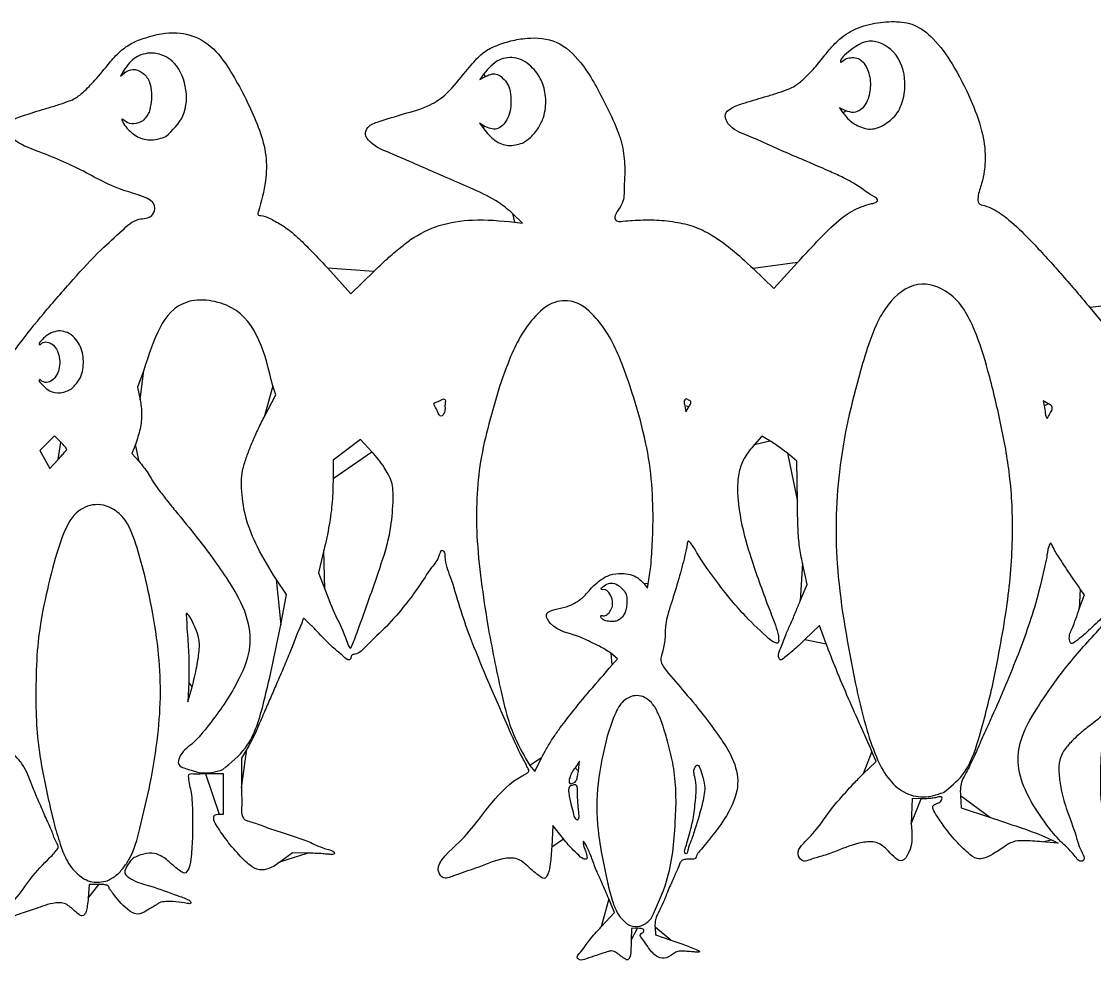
# Model space of a CAD drawing. Extents: x 0 to 2979, y 17 to 451.
# Drawn here: x 846.1 to 1323.8, y 30.1 to 448 of the extents above; entities that cross this region are included whole.
import ezdxf

# ---------------------------------------------------------------- set-up
doc = ezdxf.new("R2010")
doc.units = 0
doc.layers.add('Layer_1', color=7, linetype='CONTINUOUS')

msp = doc.modelspace()

# ---------------------------------------------------------------- linework, layer by layer
at = {"layer": 'Layer_1', "color": 7}
for points in [[(891.46184, 426.104704), (890.18112, 423.6), (891.90088, 425.133336)], [(1051.90016, 424.659832), (1050.1812, 422.245784), (1052.65088, 423.522896)], [(1213.07408, 408.298928), (1210.26296, 409.63948), (1211.84512, 407.419744)], [(1052.00488, 401.366624), (1050.05376, 402.73324), (1051.74864, 400.366624)], [(1229.25656, 401.514256), (1229.25656, 401.514264)], [(910.36192, 396.781888), (910.36448, 396.781888)], [(1069.07424, 393.895904), (1069.07424, 393.895904)], [(1065.6, 358.73176), (1069.2, 358.303064), (1064.73256, 362.593416)], [(1171.8136, 338.044664), (1181.06448, 329.113912), (1191.59368, 340.75696)], [(982.40784, 338.156096), (992.78032, 326.8), (1002.99016, 336.8128)], [(1321.77656, 320.676432), (1329.42328, 311.352856), (1338.98904, 322.676432)], [(900.57424, 292.8), (897.7584, 285.2), (898.92624, 279.6)], [(868.38144, 284.461424), (868.38144, 284.461424)], [(954.06808, 271.928048), (959.24368, 281.8558), (957.92504, 285.928048)], [(1143.08304, 279.525672), (1143.08304, 279.525672)], [(1303.26272, 277.835688), (1301.03064, 279.154224), (1301.36384, 276.977112)], [(1034.63032, 277), (1034.63032, 277)], [(1141.39344, 276.9466), (1141.79728, 274.2932), (1143.18928, 276.5466)], [(1304.24568, 274.058576), (1304.24568, 274.058576)], [(863.59496, 260.804888), (860.76824, 263.54468), (857.5168, 260.29328), (854.26544, 257.041888), (856.50656, 253.027792), (858.74768, 249.013696), (862.37384, 253.021248)], [(1179.2624, 261.40224), (1175.7248, 263.513312), (1172.38464, 259.717472)], [(896.79272, 259.787128), (895.2664, 255.77012), (898.44952, 252.153832)], [(1002.08456, 256.524352), (997.0292, 261.966344), (990.91456, 257.364136), (984.8, 252.761936), (984.8, 244.559976)], [(866.21088, 257.546952), (866.21088, 257.546952)], [(1191.56568, 234.4), (1191.334, 252.4), (1187.06696, 255.845592)], [(980.72248, 212.697184), (978.30168, 202.59436), (981.07456, 195.414456)], [(1192.83656, 190.166352), (1195.86496, 197.532704), (1193.83112, 206.966352)], [(961.55664, 179.483976), (963.9908, 192.967656), (959.4332, 199.883976)], [(1123.09728, 197.949168), (1124.73584, 195.866088), (1125.15392, 197.733184)], [(1317.00712, 186.643168), (1319.43704, 192.886336), (1317.51856, 195.438104)], [(1113.92056, 183.458664), (1113.92056, 183.458664)], [(995.84312, 177.035856), (995.84312, 177.035856)], [(1204.3656, 171.043864), (1201.32168, 179.287744), (1194.8608, 172.957)], [(924.81976, 164.94484), (924.81984, 164.94484)], [(1108.95208, 161.58348), (1111.38784, 164.366664), (1108.39992, 166.949504)], [(920.5416, 154), (920.11232, 145.2), (922.04024, 151.962824)], [(1085.27312, 132.852488), (1085.27312, 132.852488)], [(946.41144, 124.139904), (944.00136, 120.223064), (944.00136, 106.939688)], [(1072.46848, 116.864792), (1074.63432, 114.29088), (1077.59024, 120.27972)], [(1220.784, 113.155112), (1226.56584, 118.710248), (1224.75216, 123.155112)], [(935.68192, 115.125608), (935.68192, 115.125872)], [(1094.02832, 114.415304), (1094.5608, 118.800288), (1092.52144, 115.90316)], [(934.0472, 95.2), (936, 95.2), (936, 104.2), (936, 113.2), (927.95896, 113.2)], [(1092.54784, 109.42756), (1092.54792, 109.42756)], [(1246.7076, 102.121112), (1242.61528, 102.242224), (1242.16376, 90.921112)], [(1256.59784, 104.932368), (1256.59784, 104.932368)], [(1264.16336, 103.449472), (1264.4, 98.090008), (1277.01536, 93.946552)], [(1094.1184, 97), (1094.1184, 97)], [(1087.36816, 84.320832), (1082.63576, 90.203584), (1082.15752, 80.692008)], [(1145.99144, 88.859352), (1145.99144, 88.859352)], [(1304.696, 83.867056), (1307.6, 82.366464), (1300.4, 82.970328)], [(973.20136, 77.908592), (966.80136, 78.000024), (961.49976, 74.200024)], [(880.51544, 64), (876.23096, 64), (875.76816, 57.881288)], [(884.25904, 65.546408), (884.25904, 65.546408)], [(1104.22456, 45.199248), (1110.11456, 51.524568), (1107.56184, 57.562296)], [(1126.47776, 48.833344), (1126.47752, 48.833344)], [(1120.40232, 44.460024), (1117.60472, 44.400024), (1117.59112, 39.200024)], [(1128.14592, 44.926288), (1128.4, 41.520888), (1135.2, 39.222392)]]:
    msp.add_lwpolyline(points, close=True, dxfattribs=at)
for points, knots in [([(1191.59368, 340.75696), (1196.092764, 345.64943), (1203.389927, 353.584633), (1213.594122, 363.008922), (1220.875439, 365.995802), (1224.947982, 367.013229), (1226.354795, 367.424464), (1228.138403, 368.689579), (1222.713658, 371.592195), (1219.1904, 374.656335), (1212.397518, 378.340373), (1205.167263, 381.618214), (1196.87228, 385.292153), (1184.370021, 390.420635), (1172.301892, 396.26142), (1161.437267, 400.224887), (1158.572236, 406.590758), (1162.388675, 409.921217), (1168.357977, 411.936064), (1175.30449, 413.972119), (1181.849087, 415.854988), (1186.160229, 417.394073), (1190.332667, 419.042831), (1194.296285, 422.222745), (1198.81196, 426.751741), (1202.992365, 432.103628), (1207.075496, 437.121149), (1211.064334, 440.901057), (1216.696609, 444.773876), (1224.705237, 447.299391), (1234.329531, 448.316962), (1244.256728, 447.020106), (1253.226698, 439.813805), (1261.356608, 428.283061), (1268.460649, 414.342539), (1273.839583, 400.328852), (1275.76413, 387.597011), (1274.266151, 377.336286), (1271.926619, 371.304791), (1271.792344, 366.706261), (1276.964515, 365.69248), (1283.317548, 361.943976), (1293.233476, 353.07289), (1300.130469, 345.47728), (1304.3228, 340.860296)], [0, 0, 0, 0, 19.995381, 32.430944, 41.120834, 43.311109, 44.925382, 45.659675, 49.117951, 56.139429, 64.135578, 70.63246, 80.358043, 91.209239, 111.172955, 120.820825, 125.26046, 128.32731, 134.365518, 144.54474, 149.876039, 154.808729, 158.29036, 163.258675, 169.878408, 177.480872, 183.601745, 189.273577, 193.904261, 204.001756, 213.986284, 222.952628, 233.134616, 247.299405, 265.192432, 279.956341, 292.105142, 303.589921, 309.985473, 312.589651, 315.339108, 323.592753, 335.709452, 354.490794, 354.490794, 354.490794, 354.490794]), ([(745.562168, 347.451512), (743.204561, 349.405433), (737.47578, 354.153293), (724.571547, 360.264584), (708.600175, 366.903571), (693.18682, 373.588666), (683.350813, 377.946597), (678.389936, 382.90494), (680.669911, 387.31639), (686.96442, 389.354789), (694.254044, 391.840529), (701.978819, 394.21679), (707.268702, 396.176996), (711.410798, 397.834006), (714.853744, 400.78918), (719.734225, 406.298615), (725.247753, 413.021305), (731.30238, 419.672016), (738.025954, 423.450567), (746.329278, 425.656286), (755.67457, 426.684766), (765.222326, 424.502868), (773.449695, 418.071841), (780.085581, 407.766862), (786.991992, 395.446422), (791.530999, 384.6323), (794.089917, 376.823652), (794.817352, 371.42219), (794.755432, 365.564871), (794.814538, 359.702116), (793.958537, 354.151194), (792.321438, 349.687736), (790.778328, 345.663964), (789.98027, 342.881796), (788.657224, 340.458837), (791.468309, 337.269288), (794.936192, 332.346018), (801.164251, 325.299671), (808.084449, 317.262616), (814.810369, 309.419725), (820.45924, 302.901794), (824.688382, 297.685881), (827.633922, 295.081043), (829.281983, 292.516008), (830.899539, 293.162014), (832.497498, 293.633971), (834.937079, 294.554399), (838.015225, 295.88666), (841.408978, 299.500306), (847.038477, 307.172203), (856.371212, 318.769826), (868.6288, 332.714602), (880.051015, 345.414935), (889.975611, 353.976746), (896.805732, 360.770698), (903.939983, 360.140657), (907.540191, 368.640685), (887.861039, 372.861817), (873.660342, 382.141846), (854.70477, 389.754226), (843.080527, 394.150333), (838.352977, 400.297363), (841.777532, 404.365386), (847.960823, 406.483393), (855.020617, 408.735052), (861.740674, 410.683219), (865.991301, 412.15052), (870.085099, 413.625337), (874.170608, 417.003298), (879.390977, 422.362531), (884.555534, 428.75345), (889.617615, 434.697155), (895.19613, 438.61073), (903.646363, 441.721686), (914.413377, 444.012396), (927.353425, 440.444209), (935.704378, 431.637731), (941.971712, 421.256529), (947.407095, 410.801528), (952.217846, 399.734911), (955.384106, 388.553904), (955.068592, 376.078756), (952.804735, 367.944197), (951.54008, 363.4)], [0, 0, 0, 0, 9.159233, 22.256148, 42.4713, 61.435976, 71.76759, 76.311155, 79.276655, 84.707315, 95.439243, 102.751774, 108.847042, 112.422453, 116.01808, 122.307039, 134.515616, 142.157564, 149.078277, 157.290562, 167.818201, 177.027011, 185.856769, 198.376873, 213.518315, 228.253849, 233.481223, 238.108689, 244.522403, 251.042617, 255.679894, 261.264374, 265.297924, 268.504074, 270.188816, 272.880436, 279.517575, 289.449753, 300.474281, 311.561211, 320.310355, 326.58108, 331.173272, 333.104339, 334.056347, 335.917398, 338.289184, 341.812282, 345.867244, 352.898792, 370.477805, 390.399281, 408.730057, 421.369827, 430.277894, 436.292799, 439.605672, 453.516592, 477.0703, 499.987098, 511.271391, 515.934174, 519.118014, 525.148365, 535.697553, 541.280951, 546.133429, 549.213072, 554.248474, 561.790252, 571.708293, 578.884731, 585.128625, 591.875174, 605.83172, 617.437229, 630.353702, 641.070879, 653.903513, 665.635924, 677.277214, 688.430535, 702.546914, 702.546914, 702.546914, 702.546914]), ([(1064.73256, 362.593416), (1062.637239, 364.331504), (1057.493731, 368.598089), (1045.509993, 374.222629), (1029.429286, 380.962258), (1013.816248, 388.046519), (1002.862095, 392.34567), (998.491493, 397.459131), (1000.504175, 401.97764), (1007.288426, 404.05315), (1016.306088, 407.056022), (1027.110611, 409.738933), (1036.728562, 416.401851), (1042.059238, 423.626434), (1046.692305, 429.13163), (1049.266975, 431.907341), (1052.38243, 434.935091), (1057.325127, 437.331673), (1063.894579, 439.492782), (1073.005767, 441.10992), (1085.128534, 440.081883), (1097.338021, 428.323966), (1102.665536, 417.881428), (1105.87016, 411.6)], [0, 0, 0, 0, 8.141592, 19.985644, 39.400846, 60.670723, 71.040078, 75.26673, 78.420097, 83.972604, 95.435071, 107.629037, 116.842523, 129.88738, 134.354901, 138.433415, 141.253216, 147.326403, 154.641396, 161.983717, 175.129141, 189.16312, 210.348199, 210.348199, 210.348199, 210.348199]), ([(1229.25656, 401.514264), (1231.280854, 402.807456), (1235.456068, 405.474734), (1238.854131, 412.762808), (1240.099555, 422.858538), (1236.504682, 434.826386), (1222.871345, 441.758371), (1214.641909, 434.945423), (1210.91241, 431.429922), (1210.51314, 429.229353), (1212.706089, 431.409721), (1214.492779, 431.860165), (1217.340484, 432.043884), (1220.897867, 430.516005), (1223.597163, 425.489273), (1224.42263, 418.791376), (1223.048331, 412.636737), (1220.127931, 408.680816), (1216.490632, 407.068087), (1214.243713, 407.877558), (1213.07408, 408.298928)], [0, 0, 0, 0, 7.080157, 14.603202, 23.082399, 37.492522, 49.303583, 62.036111, 64.960724, 65.574895, 67.330467, 70.010742, 72.661527, 75.28597, 81.282742, 88.490676, 95.444318, 99.57383, 102.890288, 106.491039, 106.491039, 106.491039, 106.491039]), ([(910.36448, 396.781888), (913.336715, 399.642521), (919.573353, 405.644983), (920.069262, 419.213608), (915.056449, 430.349367), (905.636136, 434.697844), (896.650448, 433.059798), (893.224576, 428.467572), (891.46184, 426.104704)], [0, 0, 0, 0, 11.968661, 25.113825, 37.792879, 46.286754, 54.371559, 62.940539, 62.940539, 62.940539, 62.940539]), ([(1069.07424, 393.895904), (1070.380309, 394.718206), (1073.224254, 396.508754), (1076.365104, 400.561508), (1079.119494, 406.226737), (1079.884466, 413.345597), (1078.304866, 421.163102), (1073.824598, 427.847732), (1066.936043, 432.667936), (1057.694254, 431.481284), (1053.951446, 427.074834), (1051.90016, 424.659832)], [0, 0, 0, 0, 4.602036, 10.020858, 15.102231, 23.368555, 30.979039, 38.553263, 47.125131, 54.732086, 63.956944, 63.956944, 63.956944, 63.956944]), ([(891.90088, 425.133336), (893.138251, 425.864125), (895.631156, 427.336428), (900.167068, 425.455897), (903.121278, 421.880931), (904.009868, 417.039313), (904.08661, 412.348132), (903.264928, 409.163364), (902.88192, 407.678856)], [0, 0, 0, 0, 4.090988, 8.242024, 13.332935, 17.484682, 22.729794, 27.309331, 27.309331, 27.309331, 27.309331]), ([(1052.65088, 423.522896), (1053.602687, 424.000871), (1055.273939, 424.840135), (1058.215297, 424.619379), (1060.522054, 422.729134), (1062.710789, 420.253795), (1063.902982, 416.490662), (1064.148147, 411.056042), (1063.356065, 404.792198), (1058.017847, 398.976697), (1053.990628, 400.577364), (1052.00488, 401.366624)], [0, 0, 0, 0, 3.149091, 5.529408, 8.346673, 11.829578, 15.343033, 19.906253, 28.097387, 34.120467, 39.979142, 39.979142, 39.979142, 39.979142]), ([(1105.87016, 411.6), (1107.815345, 407.683228), (1111.186178, 400.89581), (1114.442583, 390.484918), (1114.63989, 384.033888), (1114.7388, 380.8)], [0, 0, 0, 0, 13.119291, 22.734568, 32.399897, 32.399897, 32.399897, 32.399897]), ([(902.88192, 407.678856), (902.097294, 406.245188), (900.631441, 403.56678), (895.87964, 402.085618), (893.297457, 402.64203), (890.416789, 405.01704), (891.468352, 402.378072), (893.314725, 400.073976), (897.588387, 396.096201), (904.119366, 394.756669), (908.274069, 396.104544), (910.36192, 396.781888)], [0, 0, 0, 0, 4.767306, 8.906379, 13.202633, 14.707972, 15.664147, 19.245342, 25.385838, 31.819784, 38.319096, 38.319096, 38.319096, 38.319096]), ([(1211.84512, 407.419744), (1212.543276, 406.492928), (1213.855411, 404.751042), (1216.374075, 402.649127), (1219.285821, 401.160048), (1222.421349, 400.040483), (1225.976536, 400.133907), (1228.102379, 401.028536), (1229.25656, 401.514256)], [0, 0, 0, 0, 3.472736, 6.526761, 9.736774, 13.258208, 16.399225, 20.130258, 20.130258, 20.130258, 20.130258]), ([(1051.74864, 400.366624), (1053.344013, 398.410182), (1056.25595, 394.839206), (1062.881083, 392.115287), (1066.995884, 393.298348), (1069.07424, 393.895904)], [0, 0, 0, 0, 7.516578, 13.719555, 20.050192, 20.050192, 20.050192, 20.050192]), ([(1114.7388, 380.8), (1114.586204, 378.162757), (1114.299335, 373.204956), (1114.448414, 366.436298), (1108.770351, 360.749511), (1111.880921, 358.814986), (1114.510445, 359.32391), (1119.860863, 359.514131), (1127.704592, 359.965379), (1136.85496, 358.95384), (1145.577883, 357.052874), (1153.965964, 352.918752), (1162.734817, 346.506049), (1168.575019, 341.063007), (1171.8136, 338.044664)], [0, 0, 0, 0, 7.808163, 14.678703, 21.767704, 22.512717, 24.966869, 29.342913, 38.859205, 48.317759, 56.933772, 65.48301, 76.145918, 89.419443, 89.419443, 89.419443, 89.419443]), ([(951.54008, 363.4), (951.410011, 363.041311), (951.206193, 362.479242), (951.628101, 361.566897), (953.682891, 361.680284), (956.952451, 360.264092), (961.878603, 357.598862), (966.78008, 354.0737), (971.57863, 349.465987), (976.708546, 344.291324), (980.449032, 340.264731), (982.40784, 338.156096)], [0, 0, 0, 0, 1.111152, 1.741188, 2.618016, 6.614362, 12.600291, 19.298227, 24.677804, 32.530112, 41.163074, 41.163074, 41.163074, 41.163074]), ([(1002.99016, 336.8128), (1004.96979, 338.697742), (1008.822854, 342.366512), (1014.273355, 347.082885), (1021.497341, 352.776051), (1032.12071, 357.956241), (1048.12253, 360.397795), (1059.361437, 359.326449), (1065.6, 358.73176)], [0, 0, 0, 0, 8.199482, 15.95911, 21.615493, 35.773758, 50.802104, 69.551874, 69.551874, 69.551874, 69.551874]), ([(1304.3228, 340.860296), (1306.323929, 338.615578), (1310.45147, 333.985607), (1316.275087, 327.261114), (1320.050243, 322.742652), (1321.77656, 320.676432)], [0, 0, 0, 0, 9.021577, 18.607966, 26.685302, 26.685302, 26.685302, 26.685302]), ([(1278.75976, 153.86816), (1281.041584, 165.505908), (1285.287383, 187.160311), (1287.922728, 218.059108), (1286.684951, 245.067423), (1282.205535, 269.419737), (1276.987184, 291.147724), (1270.949581, 311.127125), (1262.052167, 327.441458), (1244.113759, 333.667455), (1232.948055, 324.264804), (1227.178408, 314.553691), (1223.187773, 304.567503), (1216.461757, 282.329809), (1208.762234, 248.528847), (1208.075245, 201.42119), (1214.040877, 170.468214), (1217.24024, 153.86816)], [0, 0, 0, 0, 35.560204, 66.167009, 92.796545, 116.380981, 140.376789, 159.676196, 179.386359, 193.721183, 209.798555, 217.851484, 227.968083, 241.834988, 287.638356, 331.402765, 382.01905, 382.01905, 382.01905, 382.01905]), ([(957.92504, 285.928048), (954.527906, 300.110475), (949.375169, 321.622235), (911.217895, 327.067007), (904.71788, 306.140355), (900.57424, 292.8)], [0, 0, 0, 0, 39.220259, 59.488891, 95.130885, 95.130885, 95.130885, 95.130885]), ([(1127.312, 228.400288), (1127.117958, 234.526052), (1126.72518, 246.925801), (1123.072338, 266.100731), (1117.968573, 283.435676), (1112.71048, 297.977187), (1107.838448, 308.319229), (1101.615485, 316.789951), (1093.959067, 323.962576), (1082.041139, 323.962428), (1074.383161, 316.790461), (1068.165603, 308.317744), (1063.267359, 297.985288), (1060.492092, 290.049747), (1058.936, 285.600288)], [0, 0, 0, 0, 18.361949, 37.168194, 58.356509, 72.50814, 83.59572, 92.393781, 104.232662, 113.294013, 125.132894, 133.930955, 145.018536, 159.170167, 159.170167, 159.170167, 159.170167]), ([(863.32088, 310.397008), (862.273239, 310.228567), (860.050394, 309.871176), (856.964247, 308.282144), (855.323806, 306.267326), (853.791649, 305.011784), (854.154415, 303.854749), (855.639057, 305.395438), (857.462106, 305.490617), (860.031109, 304.481914), (862.699212, 301.004826), (863.679686, 295.03188), (861.33945, 288.821213), (856.609668, 286.36988), (854.160791, 288.941919), (853.785934, 287.797243), (855.854662, 286.081267), (858.137227, 283.220295), (863.681187, 282.282354), (866.790124, 283.723678), (868.38144, 284.461424)], [0, 0, 0, 0, 3.188074, 6.764335, 9.901202, 11.475601, 11.781135, 13.016546, 15.400437, 17.771682, 20.785204, 28.183352, 34.787163, 39.950915, 41.185316, 41.488825, 43.05146, 48.04015, 53.008214, 58.217529, 58.217529, 58.217529, 58.217529]), ([(868.38144, 284.461424), (869.871445, 286.074564), (873.069902, 289.537344), (874.008847, 296.88634), (872.868664, 303.244205), (869.75076, 307.324889), (866.774741, 309.716197), (864.41017, 310.182292), (863.32088, 310.397008)], [0, 0, 0, 0, 6.447588, 13.840449, 21.22969, 25.199925, 29.051051, 32.340516, 32.340516, 32.340516, 32.340516]), ([(1058.936, 285.600288), (1055.640042, 274.574644), (1049.173842, 252.943899), (1047.829323, 216.666281), (1051.596938, 192.477416), (1053.66496, 179.200288)], [0, 0, 0, 0, 34.408359, 67.504303, 107.774614, 107.774614, 107.774614, 107.774614]), ([(898.92624, 279.6), (899.233513, 277.501796), (899.858649, 273.233064), (899.046606, 266.468398), (897.56985, 262.0908), (896.79272, 259.787128)], [0, 0, 0, 0, 6.340661, 12.899885, 20.18573, 20.18573, 20.18573, 20.18573]), ([(1034.63032, 277), (1034.681547, 277.516916), (1034.767017, 278.379375), (1034.835952, 279.480628), (1034.104562, 280.313898), (1032.662269, 279.392671), (1031.478254, 278.832059), (1029.524822, 278.361172), (1029.95079, 277.115697), (1030.492058, 275.984698), (1031.470397, 274.502337), (1032.374443, 271.619335), (1034.792137, 273.793296), (1034.700994, 275.59946), (1034.63032, 277)], [0, 0, 0, 0, 1.577322, 2.631715, 3.156391, 4.526642, 6.573302, 8.176386, 8.744442, 10.111456, 11.998689, 14.689861, 15.865469, 19.924601, 19.924601, 19.924601, 19.924601]), ([(1143.08304, 279.525672), (1142.561802, 279.857838), (1141.728804, 280.388678), (1140.842048, 278.734416), (1141.162326, 277.695956), (1141.39344, 276.9466)], [0, 0, 0, 0, 1.486707, 2.375928, 4.680778, 4.680778, 4.680778, 4.680778]), ([(1143.18928, 276.5466), (1143.560998, 277.024067), (1144.097264, 277.712893), (1144.177358, 279.134547), (1143.487512, 279.381108), (1143.08304, 279.525672)], [0, 0, 0, 0, 1.808437, 2.608972, 3.743605, 3.743605, 3.743605, 3.743605]), ([(1304.24568, 274.058576), (1304.621599, 274.618506), (1305.19913, 275.478739), (1304.779136, 277.174776), (1303.852769, 277.578522), (1303.26272, 277.835688)], [0, 0, 0, 0, 1.923042, 2.954409, 4.763874, 4.763874, 4.763874, 4.763874]), ([(1301.36384, 276.977112), (1301.576875, 275.851545), (1301.920045, 274.038418), (1302.063703, 272.428343), (1302.745448, 271.045911), (1303.135849, 272.085016), (1303.633474, 272.813785), (1304.025662, 273.611216), (1304.24568, 274.058576)], [0, 0, 0, 0, 3.283084, 5.288576, 5.885094, 6.456507, 7.584281, 9.025478, 9.025478, 9.025478, 9.025478]), ([(959.4332, 199.883976), (956.504831, 204.568005), (951.163254, 213.112046), (945.739414, 226.26204), (944.193107, 236.722185), (943.910656, 244.143412), (944.639389, 249.419441), (946.302318, 254.382034), (948.46469, 260.032114), (951.046575, 265.868612), (953.068206, 269.922864), (954.06808, 271.928048)], [0, 0, 0, 0, 16.562536, 30.211379, 42.296749, 48.078625, 52.440686, 58.188212, 63.729096, 70.597992, 77.319781, 77.319781, 77.319781, 77.319781]), ([(866.21088, 257.546952), (866.125378, 257.76395), (865.855424, 258.449078), (864.866628, 259.484076), (864.058101, 260.323848), (863.59496, 260.804888)], [0, 0, 0, 0, 0.695796, 2.19684, 4.209651, 4.209651, 4.209651, 4.209651]), ([(1172.38464, 259.717472), (1170.845181, 257.888897), (1167.994638, 254.503014), (1165.424852, 248.184466), (1164.569092, 239.389408), (1165.863343, 226.721058), (1170.546823, 209.213115), (1175.309266, 196.434567), (1178.00552, 189.2)], [0, 0, 0, 0, 7.13447, 13.210555, 20.112895, 33.43821, 51.183371, 74.339761, 74.339761, 74.339761, 74.339761]), ([(1187.06696, 255.845592), (1186.193368, 256.52629), (1184.414753, 257.912175), (1181.81636, 259.774769), (1180.055544, 260.896822), (1179.2624, 261.40224)], [0, 0, 0, 0, 3.322386, 6.764304, 9.58544, 9.58544, 9.58544, 9.58544]), ([(862.37384, 253.021248), (862.992443, 253.717325), (864.082914, 254.944367), (865.395481, 256.428215), (866.012507, 257.274782), (866.21088, 257.546952)], [0, 0, 0, 0, 2.794472, 4.926087, 5.936122, 5.936122, 5.936122, 5.936122]), ([(1011.5412, 234), (1011.571704, 235.848619), (1011.621921, 238.891853), (1010.984802, 243.180355), (1009.467323, 246.512167), (1007.435328, 249.856104), (1004.991204, 253.193419), (1003.051235, 255.416569), (1002.08456, 256.524352)], [0, 0, 0, 0, 5.543965, 9.12659, 12.891875, 16.427138, 20.867164, 25.277, 25.277, 25.277, 25.277]), ([(898.44952, 252.153832), (899.108754, 251.34948), (900.519984, 249.627592), (902.436464, 246.928804), (904.31975, 243.774464), (906.843321, 240.001283), (910.314789, 235.463756), (916.364268, 228.103558), (924.205815, 218.589953), (932.568731, 207.438526), (940.576724, 195.582703), (947.340393, 183.117637), (948.502234, 167.317467), (942.844322, 154.885022), (936.448235, 144.040618), (929.55171, 135.018178), (923.137383, 126.844133), (916.674732, 122.641991), (915.284352, 116.540326), (920.714499, 115.17736), (925.233322, 113.535923), (930.687186, 113.533767), (934.052639, 114.60635), (935.68192, 115.125608)], [0, 0, 0, 0, 3.119603, 6.678173, 9.916272, 14.138049, 20.288088, 27.046319, 42.719731, 57.278135, 68.812843, 85.727184, 99.180571, 114.588124, 125.750658, 137.030331, 148.637553, 156.729645, 159.605386, 164.656586, 169.680975, 175.153204, 180.288521, 180.288521, 180.288521, 180.288521]), ([(984.8, 244.559976), (984.730622, 241.121447), (984.592022, 234.252105), (983.179291, 223.588112), (981.57346, 216.469539), (980.72248, 212.697184)], [0, 0, 0, 0, 10.31163, 20.600118, 32.198836, 32.198836, 32.198836, 32.198836]), ([(1193.83112, 206.966352), (1193.333226, 209.385526), (1192.303073, 214.390849), (1191.696857, 223.585708), (1191.615278, 230.311141), (1191.56568, 234.4)], [0, 0, 0, 0, 7.4015, 15.313861, 27.584524, 27.584524, 27.584524, 27.584524]), ([(884.25904, 65.546408), (885.47403, 66.220205), (888.147136, 67.702631), (891.413507, 71.128131), (895.94698, 77.861882), (899.312847, 90.985357), (903.714694, 109.26062), (906.976536, 129.516836), (908.327628, 149.461246), (907.171812, 169.303433), (903.429216, 191.469885), (898.60928, 211.677445), (892.20174, 228.974642), (880.52493, 234.339425), (869.869478, 230.509997), (863.430096, 218.176035), (860.855215, 208.338919), (859.26248, 202.254008)], [0, 0, 0, 0, 4.148862, 9.127941, 14.011533, 28.383022, 49.082865, 70.705915, 89.763222, 108.943181, 130.234737, 156.848978, 172.354926, 182.750229, 191.709231, 203.437609, 222.4574, 222.4574, 222.4574, 222.4574]), ([(995.84312, 177.035856), (999.149093, 186.197617), (1004.45184, 200.89299), (1010.55997, 219.841847), (1011.254893, 229.868888), (1011.5412, 234)], [0, 0, 0, 0, 29.267583, 46.94491, 59.330916, 59.330916, 59.330916, 59.330916]), ([(1125.15392, 197.733184), (1125.53898, 200.325683), (1126.477042, 206.641386), (1127.088945, 216.892744), (1127.236929, 224.527346), (1127.312, 228.400288)], [0, 0, 0, 0, 7.860202, 19.148585, 30.770914, 30.770914, 30.770914, 30.770914]), ([(1178.00552, 189.2), (1179.105163, 186.336759), (1180.792723, 181.942709), (1182.794968, 176.402187), (1183.216733, 173.65704), (1183.252901, 171.134625), (1180.646213, 171.773921), (1176.227413, 175.635715), (1167.081139, 184.253016), (1156.993522, 196.75954), (1148.319165, 208.656306), (1145.30095, 214.390664), (1142.712501, 217.440517), (1142.134392, 213.379796), (1141.150329, 208.740455), (1138.64186, 199.55455), (1135.99972, 191.141711), (1133.883128, 184.383351), (1132.837948, 180.143171), (1132.66929, 176.828413), (1132.659911, 173.902116), (1132.235132, 170.991748), (1131.604377, 167.570111), (1129.980061, 163.347749), (1134.800401, 156.893195), (1141.799005, 149.131373), (1150.348566, 138.802663), (1157.439822, 128.990291), (1163.360378, 119.682702), (1166.18344, 108.242311), (1160.919754, 94.433641), (1153.444331, 85.534461), (1148.440178, 79.167269), (1146.659672, 77.266394), (1146.351232, 75.899294), (1145.822892, 75.225095), (1144.692619, 75.309754), (1143.140582, 75.137074), (1141.360987, 75.270711), (1139.667332, 74.494088), (1139.042917, 72.907094), (1138.260149, 71.072476), (1137.300319, 68.861618), (1136.162898, 66.321923), (1134.949976, 63.558699), (1133.760235, 60.760895), (1132.682202, 58.064652), (1131.635625, 55.561649), (1130.594212, 53.273338), (1129.479833, 51.199886), (1128.543993, 49.246035), (1128.089003, 47.111793), (1128.126662, 45.665754), (1128.14592, 44.926288)], [0, 0, 0, 0, 9.30515, 14.280079, 16.988457, 18.611848, 19.931053, 23.335102, 37.361086, 56.241146, 73.217755, 77.85813, 79.732992, 81.232167, 86.807891, 96.87498, 108.091829, 113.781185, 118.067863, 121.144875, 123.707351, 126.849127, 129.910567, 134.300076, 139.365637, 152.030034, 166.892617, 179.105641, 188.42605, 199.948579, 212.85735, 230.90698, 234.658975, 237.359282, 238.460811, 238.786483, 239.828586, 241.450265, 243.674371, 245.055021, 246.682904, 248.539767, 251.125416, 253.880271, 256.898587, 260.175269, 263.001446, 265.60908, 268.315063, 270.537087, 272.67508, 274.790694, 277.004795, 277.004795, 277.004795, 277.004795]), ([(1317.51856, 195.438104), (1315.943855, 197.638887), (1312.596148, 202.317592), (1308.369325, 209.224514), (1305.801019, 212.775558), (1304.294388, 216.693592), (1302.892718, 212.854714), (1302.698014, 211.009341), (1302.5556, 209.65956)], [0, 0, 0, 0, 8.221073, 17.477405, 22.714894, 24.371469, 26.13047, 30.921232, 30.921232, 30.921232, 30.921232]), ([(1082.15752, 80.692008), (1081.967687, 78.108803), (1081.658729, 73.904575), (1080.973939, 69.514655), (1079.204177, 66.154816), (1077.137712, 67.35768), (1075.311355, 68.712179), (1071.843338, 71.590402), (1067.583416, 76.124765), (1058.005553, 75.457888), (1048.953181, 71.081962), (1040.551987, 68.840451), (1034.219946, 65.973472), (1028.918398, 72.295373), (1044.54833, 84.78406), (1053.157063, 98.500846), (1064.092794, 109.941133), (1070.425127, 113.008573), (1071.43324, 113.657731), (1072.238943, 114.51187), (1071.322761, 115.869463), (1070.62293, 117.734606), (1067.097575, 123.935713), (1061.557574, 136.786373), (1053.594639, 154.860513), (1046.331501, 172.473892), (1041.05017, 187.353956), (1037.843492, 199.52276), (1034.535771, 207.08468), (1034.793705, 212.082123), (1032.669325, 212.849067), (1031.687535, 208.599382), (1027.888798, 204.327051), (1022.990758, 196.348144), (1016.478275, 187.630423), (1008.734465, 178.62154), (1001.1368, 172.019816), (996.39523, 166.449331), (993.67212, 166.333414), (992.968331, 165.892874), (992.777327, 165.21274), (992.757104, 164.633168), (992.530566, 164.147445), (991.196183, 163.612035), (988.386942, 166.598578), (983.956305, 169.828206), (979.43462, 174.673889), (975.489532, 178.94013), (973.430735, 180.736598), (971.481804, 182.902635), (970.854115, 179.783373), (969.409528, 177.296984), (967.618873, 172.241737), (965.204836, 166.429467), (962.491661, 159.855766), (959.6564, 153.277528), (956.871465, 146.90998), (954.304772, 140.990237), (952.079863, 135.706433), (950.079308, 131.211893), (948.261989, 127.431236), (946.96778, 125.129395), (946.41144, 124.139904)], [0, 0, 0, 0, 7.568743, 12.318311, 14.827725, 16.036623, 18.600016, 22.004108, 29.498989, 36.013888, 48.882295, 59.169201, 64.059219, 66.272012, 81.009987, 105.906553, 123.803962, 125.511055, 126.829055, 127.522827, 128.646777, 130.93983, 133.913795, 149.643208, 173.244994, 193.031087, 206.748002, 220.773859, 230.11718, 232.656234, 233.550175, 235.729869, 242.373401, 252.761964, 262.685891, 275.419053, 287.781726, 294.189714, 295.09244, 295.832664, 296.49205, 297.103635, 297.599153, 297.979101, 301.180043, 307.488591, 315.888004, 320.75642, 324.224123, 325.553149, 327.117785, 330.816632, 335.85029, 342.382204, 350.009569, 357.081958, 363.898016, 370.852675, 376.440362, 381.09616, 385.611981, 389.016835, 389.016835, 389.016835, 389.016835]), ([(1302.5556, 209.65956), (1301.012574, 202.711602), (1297.494806, 186.871744), (1288.384519, 162.081804), (1280.242369, 143.159751), (1274.815934, 131.379959), (1273.159234, 127.648232), (1271.64156, 124.035251), (1270.109272, 120.549086), (1268.459923, 117.151102), (1266.659784, 113.674593), (1264.851561, 110.585648), (1263.969762, 107.014596), (1264.09372, 104.731909), (1264.16336, 103.449472)], [0, 0, 0, 0, 21.332903, 48.634453, 79.036301, 83.142238, 87.542232, 91.284306, 94.898346, 98.965701, 102.609593, 106.654856, 109.645627, 113.48015, 113.48015, 113.48015, 113.48015]), ([(859.26248, 202.254008), (857.787599, 196.075348), (855.085361, 184.754969), (852.744293, 167.521839), (852.576416, 156.517141), (852.4892, 150.8)], [0, 0, 0, 0, 19.050217, 34.903304, 52.04436, 52.04436, 52.04436, 52.04436]), ([(1108.39992, 166.949504), (1107.385428, 167.629007), (1104.751604, 169.393134), (1099.750795, 171.715398), (1091.917591, 175.664916), (1083.631696, 176.57992), (1077.864589, 185.638498), (1086.810088, 186.810381), (1091.591747, 188.591744), (1095.694873, 191.142214), (1099.069295, 195.110104), (1103.041446, 199.170579), (1108.046533, 202.02388), (1112.844662, 202.568187), (1117.066414, 202.119669), (1120.599811, 200.618583), (1122.264352, 198.839442), (1123.09728, 197.949168)], [0, 0, 0, 0, 3.658108, 9.497186, 16.52008, 29.840748, 33.963761, 42.105598, 47.207681, 50.998667, 56.139912, 62.825664, 67.960804, 73.057066, 77.018235, 80.636867, 84.261225, 84.261225, 84.261225, 84.261225]), ([(1113.92056, 183.458664), (1114.272388, 184.012051), (1115.003489, 185.161992), (1115.525157, 187.336396), (1115.611679, 189.796978), (1115.643055, 192.252169), (1114.700823, 194.56705), (1112.734576, 196.33172), (1110.445429, 198.077228), (1107.076689, 198.232268), (1105.603563, 196.805797), (1104.008244, 195.823536), (1104.495603, 194.980048), (1106.043602, 195.524555), (1107.944474, 193.71816), (1109.173351, 191.029904), (1109.491148, 187.817879), (1108.124921, 185.381265), (1106.731149, 183.778521), (1105.148711, 183.332855), (1104.483097, 183.776773), (1104.059323, 183.658227), (1103.88524, 182.867894), (1104.959704, 181.727723), (1106.961188, 181.070578), (1109.214211, 180.890534), (1111.237633, 181.242887), (1112.797169, 182.100287), (1113.534003, 182.991249), (1113.92056, 183.458664)], [0, 0, 0, 0, 1.956328, 4.065257, 6.595537, 9.362994, 11.345037, 13.867198, 17.174503, 19.885706, 22.892429, 23.874424, 24.251739, 25.352588, 27.814467, 31.120563, 34.402564, 36.937945, 39.253199, 40.760797, 41.216, 41.537868, 41.892275, 43.377146, 45.569807, 48.27171, 50.035367, 51.672354, 53.478893, 53.478893, 53.478893, 53.478893]), ([(981.07456, 195.414456), (982.675688, 191.199397), (985.704639, 183.225515), (989.244686, 177.781915), (992.262505, 167.682284), (993.559263, 171.162673), (994.548182, 173.507989), (995.371658, 175.751428), (995.84312, 177.035856)], [0, 0, 0, 0, 12.625779, 23.884947, 28.647861, 29.984877, 32.987562, 37.009139, 37.009139, 37.009139, 37.009139]), ([(1194.8608, 172.957), (1193.044998, 171.173911), (1190.07171, 168.254189), (1186.850499, 165.763447), (1183.775138, 163.264946), (1182.73691, 166.472567), (1184.547812, 170.011437), (1186.249124, 175.006419), (1188.692128, 180.286574), (1190.776251, 185.234018), (1192.177949, 188.589652), (1192.83656, 190.166352)], [0, 0, 0, 0, 7.351326, 12.037444, 14.302264, 15.840942, 19.875995, 26.367024, 31.556726, 37.34076, 42.467252, 42.467252, 42.467252, 42.467252]), ([(1340.48824, 56.455688), (1337.265069, 63.996215), (1331.605702, 77.236157), (1326.600376, 97.351959), (1326.442176, 112.262605), (1326.98595, 123.016227), (1327.379861, 129.018336), (1327.837656, 133.354952), (1328.305664, 136.21624), (1328.493931, 137.80714), (1328.482644, 140.240494), (1323.229095, 135.493783), (1319.552656, 133.277257), (1314.06667, 128.108598), (1310.09904, 123.894858), (1307.993493, 119.054812), (1307.879157, 113.505288), (1308.762752, 106.282367), (1311.421639, 96.792995), (1315.469827, 86.922307), (1317.063817, 79.820456), (1319.859596, 75.467082), (1317.269858, 73.481835), (1313.615301, 78.982625), (1308.492825, 82.898556), (1300.982282, 92.386728), (1293.796213, 103.064879), (1289.081723, 116.290716), (1290.680007, 129.919681), (1298.895116, 143.7876), (1310.014843, 159.900984), (1320.361251, 171.570062), (1326.884821, 178.52511), (1328.311859, 180.398891), (1328.762966, 182.033401), (1327.421718, 183.030282), (1325.455049, 180.766876), (1322.630456, 178.481226), (1318.970905, 174.775686), (1316.1481, 172.697087), (1313.277265, 170.497666), (1312.099875, 174.29647), (1314.556065, 178.997458), (1316.047561, 183.649963), (1317.00712, 186.643168)], [0, 0, 0, 0, 24.584063, 43.165629, 61.730846, 69.038969, 75.504287, 79.73271, 82.199754, 84.038387, 84.865959, 88.438765, 95.983426, 103.430656, 109.26043, 113.545034, 118.850942, 125.690105, 135.324819, 148.549081, 156.452436, 159.580786, 160.518317, 164.942973, 173.564262, 183.007459, 199.736279, 212.71833, 223.989235, 239.637806, 260.425518, 282.780421, 286.518417, 288.778316, 290.047305, 290.934806, 292.848738, 297.186588, 303.17109, 307.278201, 309.382271, 311.161423, 316.339412, 325.679966, 325.679966, 325.679966, 325.679966]), ([(924.81984, 164.94484), (924.984751, 166.259555), (925.277587, 168.594113), (925.302361, 171.846872), (924.759285, 175.218211), (922.995156, 179.126696), (921.915915, 181.740777), (919.24798, 185.498051), (919.624074, 181.706281), (919.642709, 178.716523), (919.924359, 175.434642), (920.08736, 173.535304)], [0, 0, 0, 0, 3.975893, 7.060049, 9.695379, 14.274822, 18.992025, 21.098916, 22.7356, 26.715034, 32.181982, 32.181982, 32.181982, 32.181982]), ([(935.68192, 115.125872), (939.343833, 118.132504), (948.810118, 125.904846), (955.438631, 149.745168), (959.232773, 168.187975), (961.55664, 179.483976)], [0, 0, 0, 0, 13.962235, 36.093295, 71.072901, 71.072901, 71.072901, 71.072901]), ([(1053.66496, 179.200288), (1055.541251, 169.395753), (1058.767047, 152.5394), (1064.049137, 131.105603), (1070.097328, 120.875453), (1072.46848, 116.864792)], [0, 0, 0, 0, 30.016212, 51.605083, 65.52675, 65.52675, 65.52675, 65.52675]), ([(920.08736, 173.535304), (920.230152, 171.331661), (920.524261, 166.792804), (920.689568, 160.275208), (920.588, 155.967799), (920.5416, 154)], [0, 0, 0, 0, 6.624607, 13.644743, 19.549238, 19.549238, 19.549238, 19.549238]), ([(1224.75216, 123.155112), (1224.306321, 124.213272), (1223.288799, 126.628269), (1221.626544, 130.374819), (1218.531482, 137.108734), (1214.153155, 146.913544), (1208.986171, 159.12075), (1205.808833, 167.319686), (1204.3656, 171.043864)], [0, 0, 0, 0, 3.444696, 7.861699, 12.295404, 25.678103, 40.074543, 52.056173, 52.056173, 52.056173, 52.056173]), ([(922.04024, 151.962824), (922.413092, 153.379817), (923.190535, 156.334421), (924.123712, 160.665378), (924.599366, 163.589807), (924.81976, 164.94484)], [0, 0, 0, 0, 4.395459, 9.16507, 13.283207, 13.283207, 13.283207, 13.283207]), ([(875.76816, 57.881288), (875.661878, 56.726356), (875.477314, 54.720762), (874.958968, 52.232468), (874.30449, 50.581318), (872.972696, 49.653586), (871.11389, 50.921303), (868.899791, 53.026502), (865.280763, 56.204543), (858.491321, 55.620287), (851.443921, 52.682052), (845.755083, 51.20442), (840.688172, 48.959174), (839.226779, 53.175491), (844.700958, 58.556501), (849.922644, 66.993177), (856.377147, 73.589465), (860.482132, 77.737014), (861.704102, 79.19456), (862.781116, 80.825229), (860.943436, 83.568652), (859.640916, 87.912233), (856.757055, 93.933876), (853.938603, 100.49476), (851.353083, 106.49429), (849.303915, 111.647285), (847.454113, 116.294077), (843.481727, 121.191128), (838.363977, 126.295955), (832.899632, 132.180244), (828.286058, 137.626957), (824.417092, 142.913183), (821.806064, 146.841926), (819.697507, 149.775373), (817.806187, 150.02047), (816.351282, 149.299127), (815.729124, 151.022554), (816.332914, 152.734589), (816.384951, 155.104396), (816.017168, 157.508687), (815.411028, 159.043583), (815.08984, 159.856912)], [0, 0, 0, 0, 3.478341, 6.040306, 7.595469, 8.775846, 10.267641, 13.506612, 18.558038, 23.644326, 32.869452, 40.753049, 43.894744, 45.446921, 52.068233, 63.950388, 76.609695, 79.278627, 81.366938, 82.453557, 84.739617, 89.886165, 96.784094, 104.399079, 111.424955, 116.342061, 121.070789, 126.321836, 135.072384, 142.807959, 150.376406, 156.531087, 162.277296, 164.996739, 166.557017, 167.866153, 168.744628, 171.071038, 173.4049, 175.724002, 178.33802, 178.33802, 178.33802, 178.33802]), ([(1085.27312, 132.852488), (1087.145045, 135.313494), (1091.638771, 141.221362), (1099.594048, 150.754899), (1105.688711, 157.807295), (1108.95208, 161.58348)], [0, 0, 0, 0, 9.275216, 22.266001, 37.239271, 37.239271, 37.239271, 37.239271]), ([(1217.24024, 153.86816), (1218.696781, 147.387627), (1221.220651, 136.158261), (1225.92647, 121.849465), (1231.144818, 111.392741), (1238.401072, 104.630304), (1247.766538, 102.002906), (1253.610534, 103.941438), (1256.59784, 104.932368)], [0, 0, 0, 0, 19.912195, 34.503542, 45.154985, 54.610258, 63.470058, 72.73495, 72.73495, 72.73495, 72.73495]), ([(1256.59784, 104.932368), (1259.642577, 107.348218), (1267.263325, 113.394911), (1273.376706, 131.441088), (1276.732966, 145.42406), (1278.75976, 153.86816)], [0, 0, 0, 0, 11.473611, 28.717592, 55.006312, 55.006312, 55.006312, 55.006312]), ([(852.4892, 150.8), (852.480616, 145.498664), (852.464582, 135.597155), (854.268654, 119.797173), (856.44412, 109.448582), (857.6736, 103.6)], [0, 0, 0, 0, 15.892512, 29.683059, 47.606394, 47.606394, 47.606394, 47.606394]), ([(1126.47752, 48.833344), (1129.020207, 54.316449), (1135.264432, 67.781635), (1137.504551, 90.774822), (1137.795306, 111.04698), (1134.421355, 125.2113), (1132.053148, 133.653959), (1129.664281, 140.291991), (1126.950662, 144.778954), (1123.725566, 147.476881), (1119.377649, 148.415798), (1113.885941, 146.416099), (1109.728428, 139.253216), (1107.960739, 133.453141), (1106.88592, 129.926488)], [0, 0, 0, 0, 18.02912, 44.275175, 68.411327, 78.463421, 87.806128, 94.739904, 99.560977, 103.388714, 106.98985, 112.43775, 119.612043, 130.741186, 130.741186, 130.741186, 130.741186]), ([(1077.59024, 120.27972), (1078.290354, 121.592784), (1079.820759, 124.46306), (1082.396248, 128.65367), (1084.333367, 131.48091), (1085.27312, 132.852488)], [0, 0, 0, 0, 4.463513, 9.756963, 14.744644, 14.744644, 14.744644, 14.744644]), ([(1106.88592, 129.926488), (1105.241854, 123.006259), (1101.979947, 109.276185), (1102.193127, 87.08988), (1105.305378, 72.542787), (1106.95552, 64.829792)], [0, 0, 0, 0, 21.27883, 42.218239, 65.850553, 65.850553, 65.850553, 65.850553]), ([(1092.52144, 115.90316), (1091.595776, 114.668944), (1090.211044, 112.822638), (1089.566821, 108.198257), (1091.562406, 109.02119), (1092.54784, 109.42756)], [0, 0, 0, 0, 5.034825, 7.53177, 9.967622, 9.967622, 9.967622, 9.967622]), ([(1145.99144, 88.859352), (1147.171437, 92.592182), (1149.107249, 98.715973), (1150.80018, 107.693852), (1149.176668, 112.053303), (1147.616467, 118.15216), (1144.706541, 114.793789), (1147.079851, 109.189914), (1146.103848, 101.556622), (1145.400535, 92.810989), (1143.149953, 85.891973), (1142.121801, 81.077307), (1140.967894, 78.677427), (1142.398129, 77.068809), (1142.850543, 80.659899), (1144.374771, 83.379145), (1145.396281, 86.841875), (1145.99144, 88.859352)], [0, 0, 0, 0, 12.013401, 19.708249, 25.057443, 29.405691, 30.479805, 36.380812, 45.316866, 53.807806, 62.592281, 66.815587, 68.98732, 69.869011, 71.530517, 75.811605, 81.78772, 81.78772, 81.78772, 81.78772]), ([(927.95896, 113.2), (926.326575, 113.12535), (924.06941, 113.022129), (920.238327, 113.227431), (920.527072, 109.399286), (921.965431, 104.338499), (922.284832, 95.368944), (922.250328, 88.967629), (922.23216, 85.59696)], [0, 0, 0, 0, 5.467452, 7.560067, 8.654681, 15.459107, 24.609044, 34.785561, 34.785561, 34.785561, 34.785561]), ([(1092.54792, 109.42756), (1092.745831, 109.7223), (1093.293113, 110.537342), (1093.681055, 112.278275), (1093.904461, 113.653089), (1094.02832, 114.415304)], [0, 0, 0, 0, 1.058838, 2.927993, 5.253653, 5.253653, 5.253653, 5.253653]), ([(1206.65208, 97.62736), (1208.309698, 99.562793), (1211.602836, 103.407858), (1216.295574, 108.605846), (1219.422801, 111.775462), (1220.784, 113.155112)], [0, 0, 0, 0, 7.644845, 15.18778, 21.001636, 21.001636, 21.001636, 21.001636]), ([(944.00136, 106.939688), (944.097496, 104.055218), (944.237429, 99.856613), (943.911727, 94.904244), (945.570164, 92.428897), (949.222946, 91.772506), (954.286183, 89.582303), (963.16008, 86.681665), (973.923904, 83.413721), (979.679775, 80.105457), (986.012518, 78.670758), (985.059883, 77.218939), (983.940489, 77.338538), (982.368739, 77.415788), (979.894326, 77.690781), (976.761386, 77.819505), (974.415569, 77.878207), (973.20136, 77.908592)], [0, 0, 0, 0, 8.752013, 12.739339, 14.317041, 17.186799, 23.208208, 31.079084, 45.533932, 53.9682, 57.164816, 57.600354, 58.581434, 60.130365, 62.543718, 65.936542, 69.577022, 69.577022, 69.577022, 69.577022]), ([(1093.60696, 104.889064), (1093.684988, 105.704799), (1093.795714, 106.86237), (1093.011752, 108.597913), (1091.383545, 108.158949), (1089.42553, 107.414152), (1089.841586, 103.490447), (1090.668192, 99.734801), (1091.768175, 95.823646), (1092.279932, 93.395236), (1093.684101, 92.532198), (1094.414745, 93.50553), (1094.263612, 94.992919), (1094.17418, 96.229018), (1094.1184, 97)], [0, 0, 0, 0, 2.496609, 3.542821, 4.907725, 6.775177, 9.35628, 14.889125, 19.256134, 21.294687, 22.384784, 23.016547, 24.424784, 26.759092, 26.759092, 26.759092, 26.759092]), ([(857.6736, 103.6), (858.564024, 99.562315), (860.175548, 92.254759), (862.92832, 82.771048), (865.865142, 74.684494), (870.427928, 68.454481), (877.263516, 64.321819), (881.98762, 65.148789), (884.25904, 65.546408)], [0, 0, 0, 0, 12.397211, 22.436944, 29.646703, 38.058272, 45.315552, 52.03649, 52.03649, 52.03649, 52.03649]), ([(1094.1184, 97), (1094.028214, 97.873207), (1093.840764, 99.688158), (1093.666733, 102.319641), (1093.625837, 104.077618), (1093.60696, 104.889064)], [0, 0, 0, 0, 2.633474, 5.473643, 7.908478, 7.908478, 7.908478, 7.908478]), ([(1300.4, 82.970328), (1297.659206, 83.212519), (1293.359707, 83.592446), (1287.498222, 83.3108), (1283.185011, 80.489127), (1279.160131, 77.690135), (1275.089154, 75.623242), (1270.873763, 75.155838), (1266.698315, 78.693983), (1261.727319, 83.496634), (1256.710546, 89.908724), (1253.577154, 94.477773), (1251.068167, 98.805798), (1253.33551, 99.919497), (1254.640187, 100.343972), (1255.481428, 101.049067), (1255.899074, 101.849642), (1256.098768, 102.910466), (1254.757045, 103.135358), (1253.452527, 102.591189), (1251.391537, 102.319063), (1249.143151, 102.116393), (1247.518207, 102.119541), (1246.7076, 102.121112)], [0, 0, 0, 0, 8.30236, 13.023956, 17.111125, 23.438014, 27.829808, 30.736245, 35.520197, 43.090981, 52.157845, 58.85541, 61.811243, 63.881966, 65.016371, 66.089133, 66.985257, 67.877255, 68.59947, 70.348597, 72.283949, 74.723114, 77.151108, 77.151108, 77.151108, 77.151108]), ([(1242.16376, 90.921112), (1242.637944, 86.692572), (1243.275819, 81.00431), (1237.690884, 72.379663), (1232.110969, 79.095368), (1227.158496, 83.326598), (1218.13657, 82.691234), (1210.566702, 79.380568), (1202.81766, 76.589084), (1198.089988, 75.458925), (1194.207194, 73.713022), (1189.992906, 78.232246), (1199.174193, 86.776658), (1203.638887, 93.255101), (1206.65208, 97.62736)], [0, 0, 0, 0, 12.932742, 17.397214, 24.795272, 31.445604, 37.756492, 49.938909, 56.705438, 62.122752, 65.033927, 68.265755, 76.616421, 93.951689, 93.951689, 93.951689, 93.951689]), ([(932.71704, 90.565256), (932.19291, 91.421667), (931.40186, 92.714219), (931.900601, 95.234679), (933.26457, 95.212644), (934.0472, 95.2)], [0, 0, 0, 0, 2.964281, 4.473888, 6.506203, 6.506203, 6.506203, 6.506203]), ([(1277.01536, 93.946552), (1281.483753, 92.454758), (1288.973019, 89.954432), (1298.271002, 86.750802), (1302.937147, 84.656486), (1304.696, 83.867056)], [0, 0, 0, 0, 14.135864, 23.692461, 29.47401, 29.47401, 29.47401, 29.47401]), ([(961.49976, 74.200024), (959.820069, 72.984585), (956.998453, 70.942838), (951.781476, 70.053882), (947.002371, 72.777689), (942.296508, 77.840029), (937.0935, 83.794956), (934.061318, 88.485684), (932.71704, 90.565256)], [0, 0, 0, 0, 6.176977, 10.376347, 14.990651, 21.8792, 31.198798, 38.621094, 38.621094, 38.621094, 38.621094]), ([(922.23216, 85.59696), (922.060765, 82.445251), (921.789193, 77.451402), (921.249169, 72.215983), (919.234014, 68.528168), (917.080558, 69.692329), (915.258107, 71.035167), (912.188735, 73.6254), (908.840152, 76.712508), (903.870458, 78.389731), (899.949918, 77.38646), (896.89518, 76.402281), (894.846125, 74.989553), (893.365386, 72.626933), (890.956585, 69.061436), (896.662348, 65.018108), (904.495405, 63.154738), (913.281249, 59.752255), (919.183525, 57.83513), (921.448069, 56.53497), (921.501333, 55.506753), (920.684783, 55.356399), (918.596829, 55.823737), (914.982381, 56.356987), (910.868661, 56.51828), (907.808226, 56.124726), (905.942946, 54.833904), (904.106635, 53.77585), (901.468136, 52.123977), (897.534568, 49.803373), (891.54212, 53.968496), (888.274676, 58.0299), (885.753198, 61.386658), (885.023307, 62.30705), (884.904469, 63.265937), (883.941863, 63.784516), (882.480301, 63.92088), (881.236637, 63.970959), (880.51544, 64)], [0, 0, 0, 0, 9.237605, 14.636886, 17.412421, 18.627654, 21.162381, 24.513588, 30.532729, 34.776829, 39.563779, 42.301753, 44.450348, 46.772373, 50.962722, 54.766696, 64.174675, 76.796376, 81.977392, 83.483412, 83.977238, 84.529917, 85.541757, 90.686581, 95.177883, 98.044735, 99.638212, 101.915451, 104.383528, 109.178339, 114.048214, 123.92198, 125.419153, 126.658609, 127.395555, 128.105935, 129.671393, 131.832306, 131.832306, 131.832306, 131.832306]), ([(1097.17176, 79.000024), (1097.364584, 78.26553), (1097.647572, 77.187586), (1098.120612, 75.520802), (1096.624092, 74.869043), (1094.386872, 76.700233), (1091.187042, 79.598756), (1088.804575, 82.544695), (1087.36816, 84.320832)], [0, 0, 0, 0, 2.443559, 3.58617, 4.2241, 6.665734, 11.112496, 17.864123, 17.864123, 17.864123, 17.864123]), ([(1107.56184, 57.562296), (1107.059593, 58.740883), (1106.064051, 61.077048), (1104.675142, 64.292728), (1103.39779, 67.131445), (1102.239126, 69.820167), (1101.129447, 72.584473), (1100.074399, 75.435481), (1099.100849, 77.984833), (1098.085404, 80.282567), (1097.354496, 81.58196), (1096.092186, 83.715871), (1096.288042, 81.076681), (1096.775287, 79.9317), (1097.17176, 79.000024)], [0, 0, 0, 0, 3.843459, 7.618411, 10.507771, 13.182899, 16.39768, 19.457576, 22.248341, 24.761186, 26.461379, 28.017331, 28.807681, 32.259796, 32.259796, 32.259796, 32.259796]), ([(1106.95552, 64.829792), (1107.662037, 62.040463), (1108.836011, 57.405617), (1111.02323, 51.517953), (1114.06942, 47.603165), (1117.837947, 44.912167), (1122.939435, 45.348502), (1125.207256, 47.582045), (1126.47776, 48.833344)], [0, 0, 0, 0, 8.647956, 14.369746, 18.620693, 23.458513, 27.546756, 32.754854, 32.754854, 32.754854, 32.754854]), ([(1117.59112, 39.200024), (1117.522604, 37.546314), (1117.412194, 34.881452), (1117.279059, 31.970666), (1116.046432, 30.137338), (1114.892455, 30.785023), (1113.871586, 31.414232), (1112.639242, 32.427394), (1111.328252, 33.411141), (1110.052409, 34.099643), (1108.706299, 34.539501), (1107.02562, 34.004906), (1104.78318, 33.405853), (1101.509681, 32.139093), (1098.119481, 31.209318), (1095.190492, 29.969165), (1092.653137, 31.446642), (1096.403837, 35.218602), (1098.929822, 39.522686), (1102.33855, 43.177231), (1104.22456, 45.199248)], [0, 0, 0, 0, 4.893314, 7.885308, 9.264633, 10.038992, 11.384988, 13.034125, 14.754866, 16.304015, 17.391885, 18.872632, 21.404203, 24.44989, 29.300723, 32.212919, 33.390811, 36.720579, 43.164453, 51.145713, 51.145713, 51.145713, 51.145713]), ([(1135.2, 39.222392), (1137.653456, 38.371076), (1141.73664, 36.954267), (1144.622891, 35.793234), (1148.688535, 34.027826), (1146.856589, 33.812925), (1145.424278, 33.949652), (1142.858157, 34.134935), (1140.319663, 34.447224), (1137.786671, 34.165536), (1135.476595, 32.575318), (1132.553291, 30.482021), (1127.889783, 32.202991), (1125.025257, 35.984545), (1123.080642, 38.991256), (1121.096205, 41.490341), (1122.200919, 42.395149), (1122.850359, 42.496537), (1123.124393, 42.941067), (1123.281998, 43.500089), (1122.85144, 44.21104), (1121.743914, 44.433513), (1120.908291, 44.450026), (1120.40232, 44.460024)], [0, 0, 0, 0, 7.200442, 11.983393, 13.862064, 14.536616, 16.2772, 18.725196, 21.981186, 24.075075, 26.117832, 30.376421, 33.953258, 39.685276, 43.904165, 46.062081, 47.062216, 47.490562, 47.967667, 48.512745, 49.170686, 50.171791, 51.708354, 51.708354, 51.708354, 51.708354])]:
    msp.add_open_spline(points, degree=3, knots=knots, dxfattribs=at)

doc.saveas('drawing.dxf')
